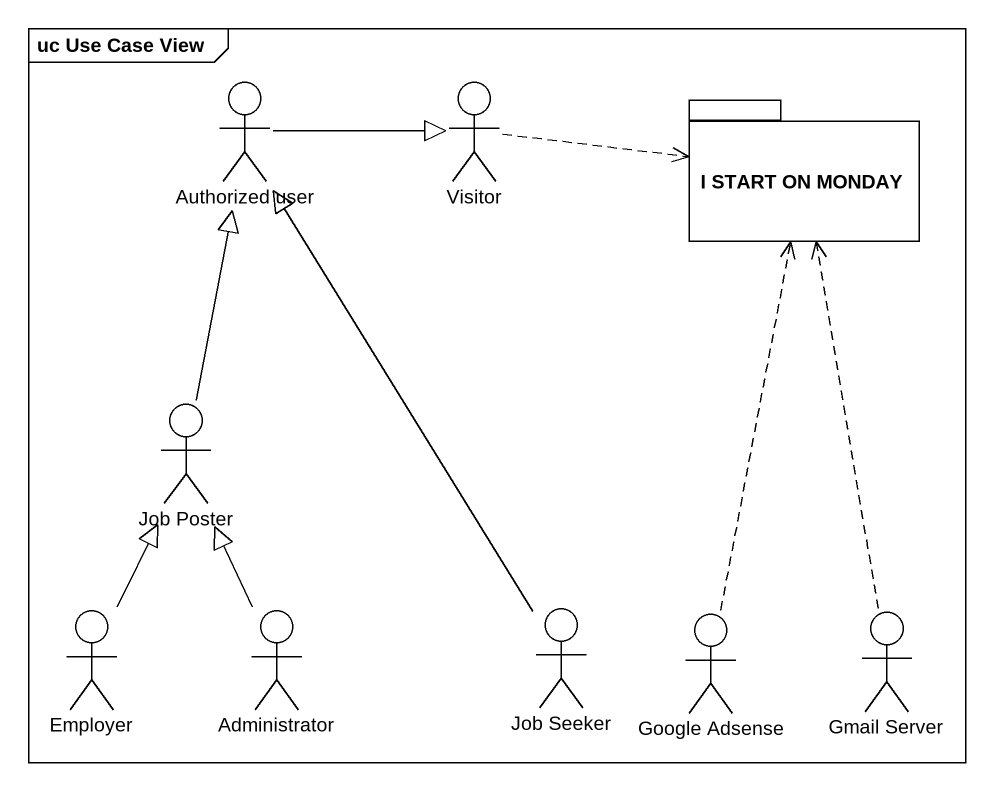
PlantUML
@startuml
mainframe uc Use Case View
actor "Authorized user" as Authorized_user
actor Visitor
package "I START ON MONDAY" as I_START_ON_MONDAY {
}
actor "Job Poster" as Job_Poster
actor Employer
actor Administrator
actor "Job Seeker" as Job_Seeker
actor "Google Adsense" as Google_Adsense
actor "Gmail Server" as Gmail_Server
Authorized_user -right-|> Visitor
Visitor .right.> I_START_ON_MONDAY
Job_Poster -up-|> Authorized_user
Employer -up-|> Job_Poster
Administrator -up-|> Job_Poster
Job_Seeker -up-|> Authorized_user
Google_Adsense .up.> I_START_ON_MONDAY
Gmail_Server .up.> I_START_ON_MONDAY
@enduml
